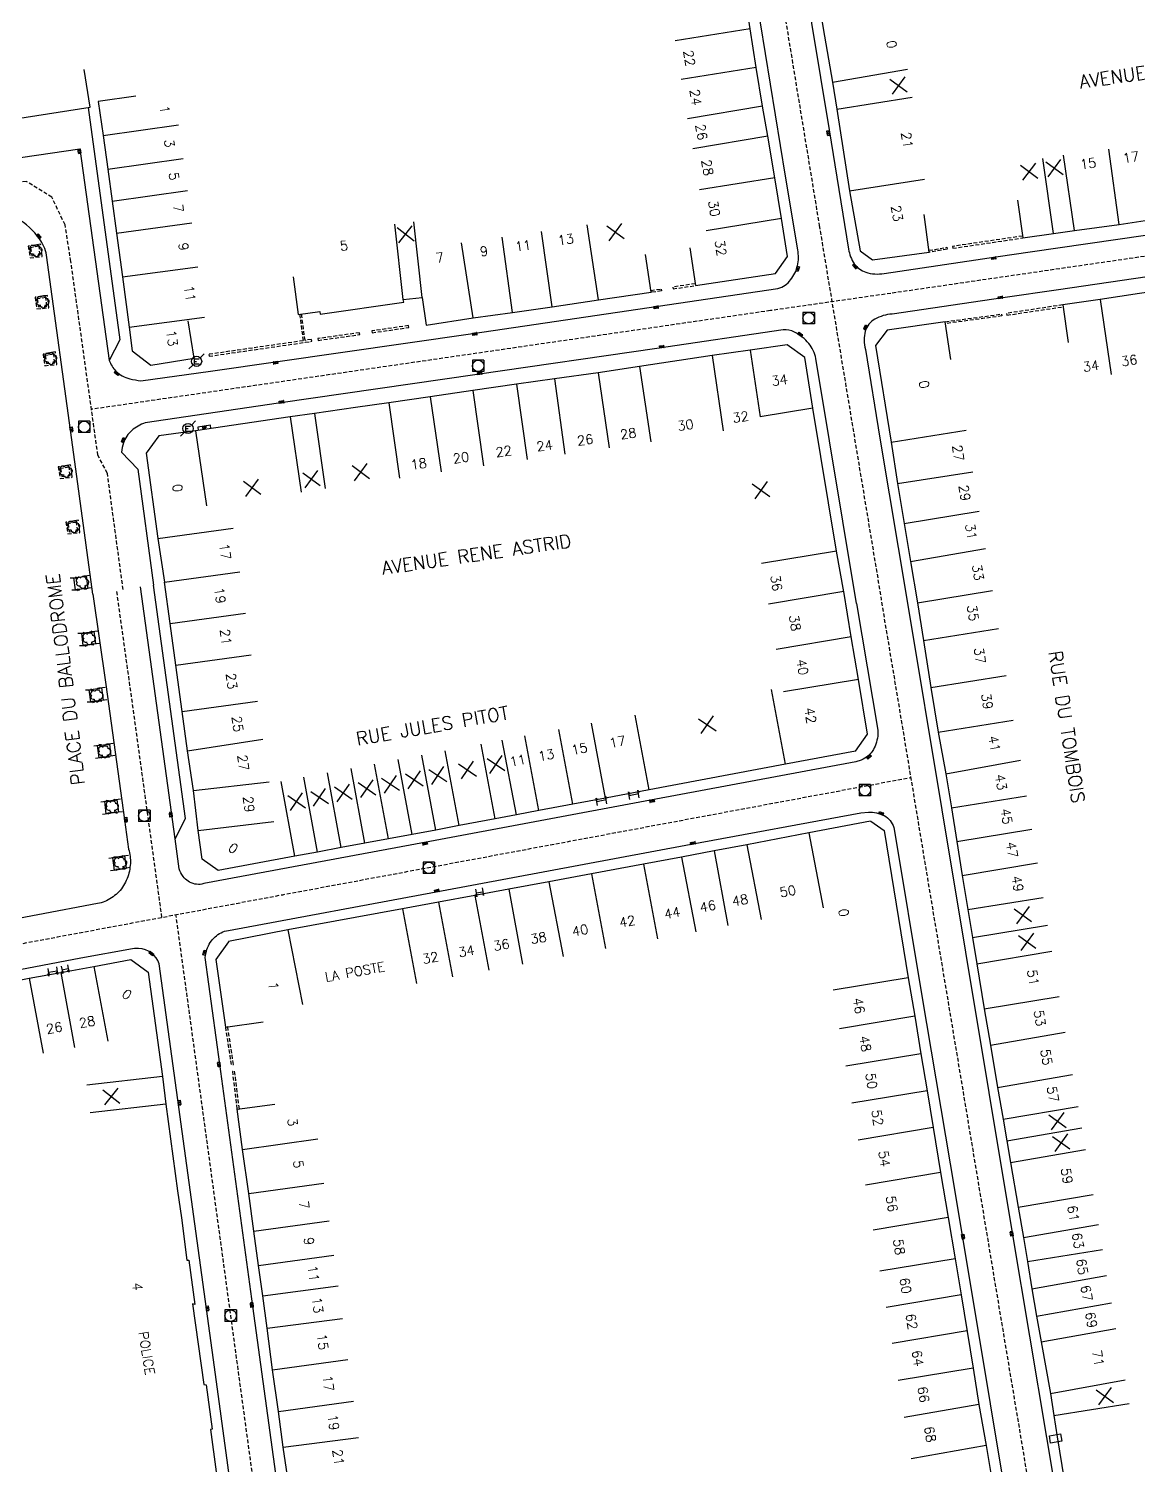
# Model space of a CAD drawing. Header units: millimetres. Extents: x 101000 to 102000, y 121000 to 122001.
# Drawn here: x 101394.9 to 101540.8, y 121696.8 to 121885.7 of the extents above; entities that cross this region are included whole.
import ezdxf
from ezdxf.enums import TextEntityAlignment as Align

# ---------------------------------------------------------------- set-up
doc = ezdxf.new("R2010")
doc.units = ezdxf.units.MM
doc.linetypes.add('DASHED', pattern=[0.75, 0.5, -0.25])
doc.layers.get('0').update_dxf_attribs({"linetype": 'CONTINUOUS'})
for name, color, linetype in [('W0001', 6, 'DASHED'), ('W0008', 7, 'CONTINUOUS'), ('W0100', 7, 'CONTINUOUS'), ('W0105', 7, 'CONTINUOUS'), ('W0112', 1, 'DASHED'), ('W0300', 7, 'CONTINUOUS'), ('W0334', 7, 'CONTINUOUS'), ('W0400', 7, 'CONTINUOUS'), ('W0420', 7, 'CONTINUOUS'), ('W0471', 7, 'CONTINUOUS'), ('W0984', 7, 'CONTINUOUS'), ('W0989', 7, 'CONTINUOUS'), ('W0991', 7, 'CONTINUOUS'), ('W1102', 7, 'CONTINUOUS'), ('W1471', 7, 'CONTINUOUS')]:
    doc.layers.add(name, color=color, linetype=linetype)
doc.styles.get("Standard").update_dxf_attribs({"font": 'romans.shx', "width": 0.85})

# ---------------------------------------------------------------- blocks, each defined once
blk = doc.blocks.new('t991o')
at = {"color": 0, "linetype": 'Continuous'}
for p, q in [((-1, 1), (1, -1)), ((-1, -1), (1, 1))]:
    blk.add_line(p, q, dxfattribs=at)
blk = doc.blocks.new('T300')
for p, q in [((-0.8, 0.51), (-0.86, 0.34)), ((-0.86, 0.34), (-0.86, 0.17)), ((-0.86, 0.17), (-0.74, 0.06)), ((-0.69, 0.63), (-0.8, 0.51)), ((-0.8, -0.06), (-0.74, 0.06)), ((-0.74, 0.06), (-0.69, 0.11)), ((-0.57, 0.69), (-0.69, 0.63)), ((-0.46, 0.69), (-0.57, 0.69)), ((-0.29, 0.63), (-0.46, 0.69)), ((-0.29, 0.63), (-0.17, 0.74)), ((-0.23, 0.57), (-0.29, 0.63)), ((-0.17, 0.74), (-0.06, 0.8)), ((-0.06, 0.8), (0.06, 0.8)), ((0.06, 0.8), (0.23, 0.74)), ((0.23, 0.74), (0.34, 0.63)), ((0.34, 0.63), (0.4, 0.51)), ((0.46, 0.46), (0.34, 0.46)), ((0.4, 0.51), (0.4, 0.46)), ((0.57, 0.4), (0.46, 0.46)), ((0.57, 0.4), (0.69, 0.29)), ((0.69, 0.29), (0.74, 0.17)), ((0.74, 0.06), (0.69, -0.17)), ((0.74, 0.17), (0.74, 0.06)), ((-0.8, -0.17), (-0.8, -0.06)), ((-0.8, -0.23), (-0.8, -0.17)), ((-0.74, -0.34), (-0.8, -0.23)), ((-0.69, -0.4), (-0.74, -0.34)), ((-0.51, -0.46), (-0.69, -0.4)), ((-0.4, -0.46), (-0.51, -0.46)), ((-0.4, -0.46), (-0.34, -0.46)), ((-0.34, -0.46), (-0.34, -0.4)), ((-0.34, -0.51), (-0.34, -0.46)), ((-0.29, -0.63), (-0.34, -0.51)), ((-0.17, -0.74), (-0.29, -0.63)), ((-0.06, -0.8), (-0.17, -0.74)), ((0.06, -0.8), (-0.06, -0.8)), ((0.17, -0.74), (0.06, -0.8)), ((0.23, -0.69), (0.17, -0.74)), ((0.29, -0.46), (0.23, -0.46)), ((0.29, -0.63), (0.23, -0.69)), ((0.46, -0.4), (0.29, -0.46)), ((0.34, -0.51), (0.29, -0.63)), ((0.34, -0.51), (0.34, -0.46)), ((0.57, -0.34), (0.46, -0.4)), ((0.63, -0.29), (0.57, -0.34)), ((0.69, -0.17), (0.63, -0.29))]:
    blk.add_line(p, q)
blk = doc.blocks.new('T400')
for p, q in [((-0.15, 0.3), (0.15, 0.3)), ((-0.15, -0.25), (-0.15, 0.3)), ((-0.15, 0.15), (0.15, 0.15)), ((-0.15, 0), (0.15, 0)), ((0.15, 0.3), (0.15, -0.25)), ((-0.15, -0.15), (0.15, -0.15)), ((-0.15, -0.25), (-0.15, -0.3)), ((-0.15, -0.3), (0.15, -0.3)), ((0.15, -0.3), (0.15, -0.25))]:
    blk.add_line(p, q)
blk = doc.blocks.new('T420')
for p, q in [((0.75, 0.75), (-0.75, 0.75)), ((-0.75, 0.75), (-0.75, -0.75)), ((0.75, 0.75), (0.75, -0.75)), ((0.75, -0.75), (-0.75, -0.75))]:
    blk.add_line(p, q)
blk.add_ellipse((0, 0), major_axis=(-0.53, 0.53), ratio=1, start_param=3.926991, end_param=10.210176)
blk = doc.blocks.new('T471')
for p, q in [((-0.333334, 0.333334), (-0.333334, -0.333334)), ((-0.333334, 0.333334), (0.333334, 0.333334)), ((-0.333334, 0), (0, 0)), ((0.500001, 0.500001), (1.000002, 1.000002)), ((-0.500001, -0.500001), (-1.000002, -1.000002)), ((-0.333334, -0.333334), (0.333334, -0.333334))]:
    blk.add_line(p, q)
blk.add_ellipse((0, 0), major_axis=(0.471405, 0.471405), ratio=1, start_param=5.4977871438, end_param=11.780972451)
blk = doc.blocks.new('t105o')
for p, q in [((-0.5, 0), (0.5, 0)), ((0.5, 0), (0.2, 0.1)), ((0.5, 0), (0.2, -0.1))]:
    blk.add_line(p, q)
blk = doc.blocks.new('T1471')
at = {"color": 0, "linetype": 'Continuous', "flags": 128}
blk.add_lwpolyline([(-0.75, -0.5), (-0.75, 0.5), (0.75, 0.5), (0.75, -0.5), (-0.75, -0.5)], dxfattribs=at)

msp = doc.modelspace()

# ---------------------------------------------------------------- linework, layer by layer
at = {"layer": 'W0001'}
for points in [[(101502.48, 121986.01), (101500.72, 121971.77), (101494.08, 121918.09), (101493.32, 121911.16), (101492.88, 121905.52), (101492.74, 121900.18), (101493.03, 121895.62), (101494.28, 121887.59), (101498.83, 121859.87), (101506.98, 121810.69)], [(101407.31, 121811.98), (101405.24, 121827.26), (101403.99, 121829.64), (101400.44, 121855.13), (101399.68, 121859.94), (101397.93, 121863.57), (101394.57, 121865.65), (101372.64, 121862.62), (101369.75, 121860.21), (101368.13, 121855.63), (101368.4, 121852.01), (101370.3, 121837.56), (101372.73, 121819.8), (101372.21, 121817.16), (101373.33, 121809.15)], [(101600.21, 121864.33), (101508.24, 121850.93), (101492.41, 121848.66), (101403.15, 121835.68)]]:
    msp.add_lwpolyline(points, dxfattribs=at)
at = {"layer": 'W0001', "flags": 128}
for points in [[(101604.12, 121833.03), (101607.1, 121807.39), (101608.22, 121797.71), (101609.52, 121785.55), (101610.48, 121776.02), (101608.87, 121767.47), (101606.06, 121759.38), (101602.05, 121748.98), (101597, 121736.35), (101592.11, 121724.11), (101586.6, 121710.33), (101580.81, 121695.81), (101577.08, 121686.46), (101572.42, 121674.5), (101568.46, 121663.26), (101565.25, 121652.3), (101562.04, 121639.62), (101559.64, 121629.21), (101556.35, 121614.77), (101548.45, 121607.81), (101539.92, 121613.32), (101535.03, 121642.55), (101531.11, 121666.07), (101526.84, 121691.65), (101522.18, 121719.55), (101517.12, 121749.9), (101512.99, 121774.68), (101509.21, 121797.45), (101507, 121810.7)], [(101412.41, 121768.88), (101408.86, 121794.72), (101406.47, 121811.81)], [(101306.49, 121748.82), (101346.68, 121756.5), (101371.65, 121761.2), (101398.69, 121766.31), (101428.29, 121771.86), (101456.01, 121777.02), (101480.98, 121781.69), (101510.9, 121787.28)], [(101437, 121602.38), (101433.57, 121627.46), (101430.87, 121647.41), (101426.94, 121676.35), (101421.85, 121713.72), (101417.77, 121743.63), (101414.26, 121769.23)]]:
    msp.add_lwpolyline(points, dxfattribs=at)
at = {"layer": 'W0008', "flags": 128}
for points in [[(101402.71, 121875.38), (101406.88, 121844.82), (101405.48, 121842.11, 0.0762), (101406.34, 121840.69, 0.1368), (101408.18, 121839.69, 0.0358), (101409.66, 121839.44), (101418.78, 121840.68), (101453.28, 121845.67), (101477.65, 121849.24), (101493.4, 121851.58, 0.1847), (101495.07, 121852.73, 0.1142), (101495.99, 121854.54, 0.0961), (101496, 121856.64), (101494.41, 121866.33), (101490.43, 121890.59, -0.021), (101489.52, 121897.66, -0.0264), (101489.37, 121903.92, -0.0124), (101489.76, 121910.44), (101491.36, 121923.35), (101497.06, 121968.73), (101499.32, 121986.86)], [(101496.69, 121893.38), (101500.12, 121872.42), (101502.7, 121856.76, 0.1193), (101503.44, 121854.8, 0.143), (101504.94, 121853.71, 0.124), (101507.35, 121853.55), (101522.35, 121855.77), (101526.55, 121856.37), (101549.33, 121859.69), (101574.28, 121863.32), (101594.09, 121866.22, 0.146), (101595.57, 121866.95, 0.1275), (101596.43, 121868.24, 0.1108), (101596.57, 121869.87), (101594.81, 121884.89), (101591.6, 121912.17)], [(101403.32, 121811.39), (101400.7, 121830.69), (101397.24, 121855.96, 0.1172), (101396.31, 121858.09, 0.122), (101393.37, 121860.77, 0.0899), (101390.59, 121861.59, 0.0654), (101387.67, 121861.54), (101379.61, 121860.37, 0.0554), (101376.56, 121859.76, 0.0769), (101374.27, 121858.35, 0.0583), (101372.61, 121856.73, 0.1018), (101371.57, 121854.67, 0.0953), (101371.45, 121852.65), (101374.19, 121831.57)], [(101601.23, 121832.71), (101597.98, 121858.04, 0.0666), (101597.7, 121859.11, 0.1609), (101596.31, 121860.41, 0.1562), (101594.76, 121860.76), (101576.07, 121858.06), (101550.33, 121854.35), (101530.3, 121851.41), (101522.97, 121850.34), (101508.41, 121848.21, 0.1026), (101506.13, 121847.55, 0.173), (101504.87, 121845.97, 0.117), (101504.9, 121843.56), (101506.82, 121831.91), (101510.43, 121810.18)], [(101503.74, 121810.15), (101498.38, 121842.38, 0.1274), (101497.46, 121844.34, 0.113), (101495.57, 121845.82, 0.1478), (101494.09, 121846.14), (101477.48, 121843.7), (101453.84, 121840.25), (101427.76, 121836.47), (101410.22, 121833.92, 0.0769), (101408.44, 121832.91, 0.1285), (101407.36, 121831.27, 0.0399), (101407.08, 121830.06), (101409.23, 121827.8), (101411.3, 121812.57)], [(101418.15, 121604.9), (101409.07, 121603.83), (101409.73, 121602.71), (101430.57, 121604.95), (101432.45, 121606.49), (101432.93, 121607.62), (101433.02, 121608.65), (101429.95, 121631.25), (101427.89, 121646.54), (101425.45, 121664.59), (101421.95, 121690.39), (101419.32, 121709.73), (101412.07, 121762.76), (101412.07, 121762.76, 0.31714), (101409.34, 121764.78), (101409.08, 121764.78), (101408.82, 121764.78), (101408.56, 121764.76), (101401.76, 121763.52), (101374.68, 121758.36), (101341.23, 121752.02), (101307.14, 121745.43)]]:
    msp.add_lwpolyline(points, format="xyb", dxfattribs=at)
for points in [[(101503.74, 121810.15), (101506.52, 121793.48), (101506.54, 121793.21), (101506.54, 121792.95), (101506.52, 121792.69), (101506.48, 121792.42), (101506.42, 121792.16), (101506.35, 121791.9), (101506.27, 121791.65), (101506.18, 121791.4), (101506.07, 121791.16), (101505.95, 121790.93), (101505.81, 121790.7), (101505.65, 121790.49), (101505.46, 121790.29), (101505.26, 121790.1), (101505.05, 121789.94), (101504.83, 121789.79), (101504.59, 121789.66), (101504.33, 121789.56), (101503.64, 121789.33), (101476.63, 121784.28), (101446.92, 121778.71), (101417.92, 121773.31), (101417.68, 121773.26), (101417.44, 121773.22), (101417.21, 121773.21), (101416.97, 121773.23), (101416.73, 121773.26), (101416.5, 121773.32), (101416.26, 121773.4), (101416.05, 121773.5), (101415.85, 121773.62), (101415.67, 121773.77), (101415.5, 121773.92), (101415.35, 121774.09), (101415.19, 121774.27), (101415.03, 121774.5), (101414.89, 121774.73), (101414.77, 121774.98), (101414.68, 121775.24), (101414.15, 121779.21), (101409.59, 121812.32)], [(101414.15, 121779.21), (101415.53, 121781.86), (101411.3, 121812.58)], [(101403.33, 121811.38), (101405.05, 121799.5), (101407.49, 121781.68), (101408.02, 121777.85), (101408.09, 121777.61), (101408.14, 121777.37), (101408.19, 121777.14), (101408.22, 121776.9), (101408.24, 121776.66), (101408.26, 121776.42), (101408.26, 121776.18), (101408.26, 121775.94), (101408.24, 121775.7), (101408.21, 121775.46), (101408.18, 121775.22), (101408.13, 121774.96), (101408.07, 121774.71), (101408, 121774.46), (101407.92, 121774.22), (101407.83, 121773.98), (101407.72, 121773.74), (101407.61, 121773.51), (101407.49, 121773.28), (101407.36, 121773.06), (101407.22, 121772.84), (101407.08, 121772.63), (101406.92, 121772.43), (101406.75, 121772.24), (101406.57, 121772.06), (101406.39, 121771.89), (101406.19, 121771.74), (101405.99, 121771.59), (101405.78, 121771.45), (101405.57, 121771.31), (101405.35, 121771.19), (101405.13, 121771.07), (101404.9, 121770.97), (101404.67, 121770.88), (101404.43, 121770.8), (101404.19, 121770.74), (101403.94, 121770.68), (101388.21, 121767.71)], [(101510.43, 121810.18), (101514.96, 121783), (101524.25, 121727.13), (101528.7, 121700.5), (101532.85, 121675.8)], [(101430.39, 121673.66), (101424.38, 121717.74), (101420.03, 121749.57), (101418.11, 121763.61), (101418.14, 121763.88), (101418.18, 121764.14), (101418.24, 121764.39), (101418.32, 121764.64), (101418.41, 121764.88), (101418.52, 121765.12), (101418.64, 121765.35), (101418.77, 121765.58), (101418.91, 121765.78), (101419.06, 121765.97), (101419.22, 121766.15), (101419.39, 121766.31), (101419.58, 121766.46), (101419.77, 121766.61), (101419.97, 121766.74), (101420.2, 121766.86), (101420.43, 121766.97), (101420.66, 121767.05), (101420.91, 121767.11), (101421.16, 121767.16), (101448.47, 121772.23), (101482.01, 121778.48), (101504.3, 121782.64), (101505.29, 121782.73), (101505.57, 121782.73), (101505.83, 121782.71), (101506.1, 121782.67), (101506.36, 121782.62), (101506.62, 121782.55), (101506.88, 121782.46), (101507.12, 121782.37), (101507.36, 121782.26), (101507.58, 121782.13), (101507.79, 121781.98), (101507.98, 121781.8), (101508.15, 121781.6), (101508.3, 121781.39), (101508.42, 121781.18), (101508.53, 121780.95), (101508.62, 121780.71), (101508.68, 121780.46), (101512.31, 121758.57), (101516.65, 121732.81), (101521.29, 121704.92), (101526.07, 121676.1)]]:
    msp.add_lwpolyline(points, dxfattribs=at)
at = {"layer": 'W0100'}
for points in [[(101481.81, 121856.9), (101482.55, 121851.95), (101493.09, 121853.52), (101494.67, 121855.78), (101493.85, 121860.76), (101492.98, 121866.13), (101492.07, 121871.59), (101491.39, 121875.55), (101490.55, 121880.65), (101489.75, 121885.71), (101489.03, 121890.29), (101488.3, 121894.85), (101487.91, 121901.75), (101488.16, 121907.94), (101487.84, 121909.8), (101487.95, 121909.82), (101488.54, 121910.56), (101488.09, 121913.2), (101487.98, 121913.15), (101486.68, 121916.67), (101489.14, 121917.03), (101489.24, 121917.28), (101490.12, 121924.41), (101485.21, 121923.44)], [(101417.96, 121833.45), (101418.02, 121833.05), (101418.26, 121833.37), (101417.7, 121833.29), (101418.02, 121833.05)]]:
    msp.add_lwpolyline(points, dxfattribs=at)
at = {"layer": 'W0100', "flags": 128}
for points in [[(101497.36, 121901.98), (101497.67, 121896.42), (101498.34, 121892.09), (101499.36, 121885.74), (101500.58, 121878.69), (101501.15, 121875.15), (101502.81, 121864.42), (101504.2, 121856.52), (101505.82, 121855.36), (101513.29, 121856.34), (101512.64, 121861.3)], [(101371.48, 121884.07), (101366.54, 121883.32), (101368.82, 121868.33), (101377.95, 121869.69), (101377.67, 121871.49), (101402.97, 121875.42), (101402.2, 121880.36)], [(101524.89, 121863.17), (101525.58, 121858.22), (101529.62, 121858.78), (101532.4, 121859.19), (101538.28, 121860), (101543.95, 121860.87), (101549.53, 121861.69), (101554.53, 121862.41), (101564.54, 121863.87), (101569.19, 121864.5), (101575.26, 121865.36), (101579.55, 121866.03), (101584.92, 121866.85), (101590.58, 121867.56), (101594.23, 121868.07), (101595.4, 121869.64), (101594.78, 121874.82), (101593.38, 121885.2), (101588.42, 121884.53)], [(101408.99, 121876.85), (101404.04, 121876.16), (101404.67, 121871.68), (101405.29, 121867.25), (101405.88, 121863.06), (101406.46, 121858.83), (101407.21, 121853.1), (101408.09, 121846.48), (101408.49, 121843.36), (101410.95, 121841.48), (101416.66, 121842.39), (101415.87, 121847.33)], [(101593.64, 121841.66), (101598.61, 121842.26), (101596.75, 121857.68), (101595.34, 121858.79), (101591.35, 121858.2), (101586.4, 121857.48), (101581.41, 121856.73), (101576.42, 121856.04), (101571.53, 121855.36), (101566.58, 121854.67), (101561.62, 121853.95), (101556.41, 121853.2), (101551.25, 121852.42), (101546.08, 121851.66), (101540.93, 121850.9), (101535.77, 121850.14), (101530.84, 121849.41), (101531.57, 121844.47)], [(101429.66, 121853.11), (101430.33, 121848.16), (101433.16, 121848.54), (101433.21, 121848.18), (101444.2, 121849.75), (101444.15, 121850.11), (101446.63, 121850.39), (101447.15, 121846.76), (101453.32, 121847.71), (101458.49, 121848.41), (101463.73, 121849.16), (101469.8, 121850.06), (101476.73, 121851.07), (101476.01, 121856.02)], [(101516.13, 121842.25), (101515.4, 121847.2), (101507.77, 121846.07), (101506.25, 121844.06), (101508.28, 121831.37), (101509.13, 121825.93), (101510, 121820.66), (101510.84, 121815.69), (101511.74, 121810.25)], [(101502.06, 121811.7), (101501.11, 121817.04), (101498, 121835.83), (101496.92, 121842.48), (101494.6, 121844.17), (101489.77, 121843.46), (101484.77, 121842.74), (101475.19, 121841.3), (101469.75, 121840.49), (101464.01, 121839.68), (101459.03, 121838.97), (101453.29, 121838.16), (101447.68, 121837.33), (101442.24, 121836.55), (101437.87, 121835.94), (101432.47, 121835.15), (101429.27, 121834.69), (101416.83, 121832.87), (101411.99, 121832.18), (101410.34, 121829.93), (101411.88, 121818.69), (101412.74, 121812.96)], [(101418.86, 121833.17), (101418.8, 121833.58), (101417.13, 121833.32), (101417.19, 121832.93)], [(101503.59, 121790.73), (101494.38, 121789), (101476.45, 121785.64), (101470.73, 121784.57), (101466.45, 121783.76), (101461.98, 121782.92), (101459.03, 121782.36), (101456.24, 121781.83), (101451.51, 121780.94), (101448.41, 121780.36), (101445.31, 121779.79), (101442.19, 121779.2), (101439.1, 121778.63), (101435.99, 121778.06), (101432.87, 121777.47), (101429.88, 121776.92), (101419.8, 121775.04), (101417.72, 121776.53), (101417.19, 121780.32), (101416.58, 121785.55), (101415.78, 121790.77), (101415.06, 121795.93), (101414.23, 121802.06), (101413.49, 121807.51), (101412.74, 121812.96)], [(101503.6, 121790.74), (101505.17, 121792.97), (101504, 121800.14), (101503.04, 121805.78), (101502.05, 121811.71)], [(101511.73, 121810.25), (101512.54, 121805.29), (101513.52, 121799.11), (101514.47, 121793.21), (101515.47, 121787.73), (101516.21, 121783.29), (101516.9, 121778.86), (101517.64, 121774.4), (101518.38, 121769.93), (101518.96, 121766.22), (101519.54, 121762.77), (101520.53, 121756.84), (101521.33, 121752.09), (101522.29, 121746.52), (101523.01, 121742.34), (101523.49, 121739.48), (101523.99, 121736.63), (101525, 121730.75), (101525.67, 121726.8), (101526.2, 121723.64), (101526.77, 121720.05), (101527.4, 121716.44), (101528, 121713.04), (101529.23, 121706.28), (101529.69, 121703.37), (101530.13, 121700.55), (101533.55, 121679.59)], [(101470.81, 121784.31), (101469.6, 121784.06)], [(101475.06, 121785.1), (101473.84, 121784.87)], [(101505.55, 121781.52), (101497.46, 121779.98), (101489.31, 121778.42), (101485.01, 121777.63), (101480.72, 121776.81), (101475.71, 121775.88), (101468.88, 121774.59), (101463.29, 121773.54), (101458.02, 121772.57), (101453.56, 121771.76), (101448.78, 121770.88), (101444.05, 121769.99), (101428.97, 121767.22), (101421.17, 121765.69), (101421.15, 121765.67), (101419.51, 121763.35), (101420.76, 121754.43), (101425.71, 121755.12)], [(101505.6, 121781.51), (101507.38, 121780.3), (101510.54, 121760.93), (101511.38, 121755.88), (101512.2, 121750.93), (101513, 121746.07), (101513.79, 121741.26), (101514.79, 121735.33), (101515.78, 121729.4), (101516.69, 121723.98), (101517.49, 121719.22), (101519.09, 121709.6), (101519.83, 121704.82), (101520.77, 121699.41), (101521.6, 121694.45)], [(101453.72, 121772.09), (101454.62, 121772.25)], [(101390.23, 121759.98), (101394.94, 121760.87), (101399.1, 121761.61), (101403.48, 121762.42), (101408.34, 121763.33), (101410.6, 121761.69), (101412.5, 121747.94), (101412.91, 121744.3), (101414.48, 121732.92), (101414.97, 121729.35), (101415.67, 121723.82), (101415.94, 121723.82), (101416.74, 121717.95), (101416.43, 121718.04), (101417.91, 121707.47), (101418.21, 121707.4), (101419, 121701.57), (101418.8, 121701.52), (101419.54, 121695.97)], [(101397.49, 121761.66), (101398.62, 121761.86)], [(101399.27, 121761.98), (101400.09, 121762.14)], [(101429.04, 121694.5), (101428.34, 121699.2), (101427.72, 121703.92), (101426.96, 121709.39), (101426.23, 121714.85), (101425.67, 121719.09), (101425.12, 121723.1), (101424.51, 121727.61), (101423.82, 121732.56), (101423.02, 121738.37), (101422.29, 121743.64), (101427.25, 121744.32)]]:
    msp.add_lwpolyline(points, dxfattribs=at)
for points in [[(101400.85, 121813.53), (101402.47, 121813.76), (101402.68, 121812.14), (101401.06, 121811.93)], [(101403.66, 121804.83), (101402.07, 121804.61), (101401.86, 121806.23), (101403.45, 121806.46)], [(101404.69, 121797.42), (101403.07, 121797.2), (101402.86, 121798.8), (101404.45, 121799.04)], [(101403.95, 121791.48), (101405.52, 121791.67), (101405.71, 121790.07), (101404.16, 121789.87)], [(101404.89, 121784.14), (101406.49, 121784.35), (101406.72, 121782.71), (101405.1, 121782.5)], [(101406.15, 121775.1), (101407.75, 121775.36), (101407.52, 121776.95), (101405.92, 121776.71)]]:
    msp.add_lwpolyline(points, close=True, dxfattribs=at)
at = {"layer": 'W0112'}
for points in [[(101396.46, 121857.41), (101394.84, 121857.14), (101395.09, 121855.61), (101396.67, 121855.77)], [(101396.25, 121857.12), (101395.13, 121856.93), (101395.3, 121855.88), (101396.39, 121855.99)], [(101397.35, 121850.67), (101395.73, 121850.41), (101395.98, 121848.88), (101397.56, 121849.04)], [(101397.14, 121850.39), (101396.02, 121850.2), (101396.19, 121849.15), (101397.28, 121849.26)], [(101440.04, 121845.74), (101444.87, 121846.45), (101444.84, 121846.7), (101440.01, 121845.99)], [(101432.94, 121844.74), (101438.44, 121845.51), (101438.4, 121845.76), (101432.91, 121844.98)], [(101398.4, 121843.22), (101396.78, 121842.95), (101397.02, 121841.42), (101398.6, 121841.58)], [(101398.18, 121842.93), (101397.06, 121842.75), (101397.23, 121841.69), (101398.32, 121841.8)], [(101400.41, 121828.37), (101398.79, 121828.11), (101399.03, 121826.58), (101400.62, 121826.74)], [(101400.2, 121828.09), (101399.08, 121827.9), (101399.24, 121826.85), (101400.34, 121826.96)], [(101401.41, 121821.11), (101399.79, 121820.84), (101400.03, 121819.31), (101401.62, 121819.47)], [(101401.19, 121820.82), (101400.07, 121820.63), (101400.24, 121819.58), (101401.34, 121819.69)]]:
    msp.add_lwpolyline(points, close=True, dxfattribs=at)
for points in [[(101525.55, 121858.47), (101516.36, 121857.11), (101516.39, 121856.86), (101525.58, 121858.22)], [(101513.26, 121856.59), (101515.59, 121856.99), (101515.63, 121856.74), (101513.29, 121856.34)], [(101482.51, 121852.2), (101479.59, 121851.76), (101479.63, 121851.52), (101482.55, 121851.95)], [(101476.69, 121851.32), (101478.05, 121851.5), (101478.08, 121851.25), (101476.73, 121851.07)], [(101430.51, 121848.18), (101430.98, 121844.7), (101418.57, 121842.91), (101418.61, 121842.66), (101431.26, 121844.49), (101432.1, 121844.63), (101432.06, 121844.88), (101431.23, 121844.74), (101430.76, 121848.22)], [(101515.4, 121847.2), (101522.79, 121848.2), (101522.83, 121847.96), (101515.44, 121846.95)], [(101530.84, 121849.41), (101523.47, 121848.3), (101523.51, 121848.06), (101530.88, 121849.16)]]:
    msp.add_lwpolyline(points, dxfattribs=at)
at = {"layer": 'W0112', "flags": 128}
for points in [[(101421.82, 121749.55), (101421.06, 121754.47), (101420.76, 121754.42), (101421.52, 121749.5)], [(101422.59, 121743.68), (101421.97, 121748.65), (101421.67, 121748.61), (101422.29, 121743.64)]]:
    msp.add_lwpolyline(points, close=True, dxfattribs=at)
at = {"layer": 'W0334', "flags": 128}
msp.add_lwpolyline([(101367.46, 121835.48), (101363.49, 121864.36), (101401.6, 121869.95), (101405.48, 121842.11)], dxfattribs=at)
at = {"layer": 'W1102'}
for p, q in [((101489.75, 121885.71), (101479.87, 121884.15)), ((101490.55, 121880.65), (101480.68, 121879.03)), ((101500.58, 121878.69), (101510.44, 121880.4)), ((101501.15, 121875.15), (101511.03, 121876.73)), ((101491.39, 121875.55), (101481.53, 121873.87)), ((101404.67, 121871.68), (101414.57, 121873.07)), ((101492.07, 121871.59), (101482.2, 121869.94)), ((101405.29, 121867.25), (101415.19, 121868.65)), ((101529.62, 121858.78), (101528.25, 121868.68)), ((101532.4, 121859.19), (101530.94, 121869.08)), ((101538.28, 121860), (101536.91, 121869.9)), ((101492.98, 121866.13), (101483.11, 121864.54)), ((101502.81, 121864.42), (101512.69, 121865.95)), ((101405.88, 121863.06), (101415.78, 121864.44)), ((101406.46, 121858.83), (101416.36, 121860.19)), ((101444.15, 121850.11), (101443.04, 121860.05)), ((101446.63, 121850.39), (101445.52, 121860.33)), ((101469.8, 121850.06), (101468.32, 121859.95)), ((101493.85, 121860.76), (101483.98, 121859.13)), ((101453.32, 121847.71), (101451.81, 121857.59)), ((101458.49, 121848.41), (101457.14, 121858.32)), ((101463.73, 121849.16), (101462.31, 121859.06)), ((101407.21, 121853.1), (101417.12, 121854.4)), ((101535.77, 121850.14), (101537.22, 121840.25)), ((101408.09, 121846.48), (101418, 121847.8)), ((101484.77, 121842.74), (101486.21, 121832.84)), ((101489.77, 121843.46), (101491.06, 121834.69)), ((101469.75, 121840.49), (101471.23, 121830.6)), ((101475.19, 121841.3), (101476.67, 121831.41)), ((101459.03, 121838.97), (101460.44, 121829.07)), ((101464.01, 121839.68), (101465.4, 121829.78)), ((101442.24, 121836.55), (101443.66, 121826.65)), ((101447.68, 121837.33), (101449.14, 121827.44)), ((101453.29, 121838.16), (101454.7, 121828.26)), ((101429.27, 121834.69), (101430.7, 121824.79)), ((101432.47, 121835.15), (101433.89, 121825.25)), ((101498, 121835.83), (101491.06, 121834.69)), ((101416.83, 121832.87), (101418.27, 121822.98)), ((101508.28, 121831.37), (101518.15, 121832.94)), ((101509.13, 121825.93), (101519.01, 121827.47)), ((101510, 121820.66), (101519.86, 121822.29)), ((101411.88, 121818.69), (101421.79, 121820.05)), ((101501.11, 121817.04), (101491.25, 121815.39)), ((101510.84, 121815.69), (101520.7, 121817.36))]:
    msp.add_line(p, q, dxfattribs=at)
at = {"layer": 'W1102', "flags": 128}
for points in [[(101412.74, 121812.96), (101422.65, 121814.33)], [(101511.73, 121810.25), (101521.6, 121811.87)], [(101502.05, 121811.71), (101492.18, 121810.06)], [(101413.49, 121807.51), (101423.4, 121808.86)], [(101512.54, 121805.29), (101522.42, 121806.86)], [(101503.04, 121805.78), (101493.18, 121804.11)], [(101414.23, 121802.06), (101424.14, 121803.41)], [(101513.52, 121799.11), (101523.39, 121800.7)], [(101494.38, 121789), (101492.54, 121798.83)], [(101504, 121800.14), (101494.13, 121798.52)], [(101415.06, 121795.93), (101424.97, 121797.3)], [(101476.45, 121785.64), (101474.61, 121795.47)], [(101466.45, 121783.76), (101464.6, 121793.59)], [(101470.73, 121784.57), (101468.9, 121794.4)], [(101514.47, 121793.21), (101524.34, 121794.8)], [(101415.78, 121790.77), (101425.66, 121792.29)], [(101456.24, 121781.83), (101454.37, 121791.65)], [(101459.03, 121782.36), (101457.16, 121792.18)], [(101461.98, 121782.92), (101460.14, 121792.75)], [(101445.31, 121779.79), (101443.47, 121789.62)], [(101448.41, 121780.36), (101446.59, 121790.19)], [(101451.51, 121780.94), (101449.66, 121790.76)], [(101515.47, 121787.73), (101525.31, 121789.53)], [(101432.87, 121777.47), (101431.06, 121787.31)], [(101435.99, 121778.06), (101434.17, 121787.89)], [(101439.1, 121778.63), (101437.29, 121788.47)], [(101442.19, 121779.2), (101440.35, 121789.03)], [(101416.58, 121785.55), (101426.51, 121786.7)], [(101429.88, 121776.92), (101428.07, 121786.76)], [(101516.21, 121783.29), (101526.08, 121784.85)], [(101417.19, 121780.32), (101427.12, 121781.48)], [(101497.46, 121779.98), (101499.34, 121770.15)], [(101516.9, 121778.86), (101526.77, 121780.49)], [(101489.31, 121778.42), (101491.18, 121768.6)], [(101480.72, 121776.81), (101482.59, 121766.99)], [(101485.01, 121777.63), (101486.82, 121767.8)], [(101517.64, 121774.4), (101527.51, 121776.03)], [(101468.88, 121774.59), (101470.73, 121764.77)], [(101475.71, 121775.88), (101477.56, 121766.05)], [(101458.02, 121772.57), (101459.8, 121762.73)], [(101463.29, 121773.54), (101465.15, 121763.71)], [(101448.78, 121770.88), (101450.62, 121761.05)], [(101453.56, 121771.76), (101455.38, 121761.92)], [(101518.38, 121769.93), (101528.26, 121771.48)], [(101444.05, 121769.99), (101445.86, 121760.16)], [(101428.97, 121767.22), (101430.89, 121757.4)], [(101518.96, 121766.22), (101528.83, 121767.86)], [(101519.54, 121762.77), (101529.4, 121764.42)], [(101394.94, 121760.87), (101396.78, 121751.04)], [(101399.1, 121761.61), (101400.93, 121751.78)], [(101403.48, 121762.42), (101405.31, 121752.59)], [(101510.54, 121760.93), (101500.68, 121759.31)], [(101520.53, 121756.84), (101530.39, 121758.49)], [(101511.38, 121755.88), (101501.51, 121754.24)], [(101521.33, 121752.09), (101531.18, 121753.78)], [(101512.2, 121750.93), (101502.33, 121749.31)], [(101412.5, 121747.94), (101402.56, 121746.8)], [(101522.29, 121746.52), (101532.14, 121748.22)], [(101513, 121746.07), (101503.13, 121744.44)], [(101412.91, 121744.3), (101402.98, 121743.16)], [(101523.01, 121742.34), (101532.87, 121744.01)], [(101513.79, 121741.26), (101503.93, 121739.6)], [(101523.49, 121739.48), (101533.34, 121741.2)], [(101423.02, 121738.37), (101432.92, 121739.74)], [(101523.99, 121736.63), (101533.84, 121738.35)], [(101514.79, 121735.33), (101504.93, 121733.66)], [(101423.82, 121732.56), (101433.72, 121733.93)], [(101525, 121730.75), (101534.86, 121732.45)], [(101424.51, 121727.61), (101434.42, 121728.99)], [(101515.78, 121729.4), (101505.92, 121727.75)], [(101525.67, 121726.8), (101535.53, 121728.47)], [(101526.2, 121723.64), (101536.08, 121725.2)], [(101425.12, 121723.1), (101435.03, 121724.45)], [(101516.69, 121723.98), (101506.82, 121722.34)], [(101526.77, 121720.05), (101536.62, 121721.78)], [(101425.67, 121719.09), (101435.58, 121720.44)], [(101517.49, 121719.22), (101507.62, 121717.59)], [(101527.4, 121716.44), (101537.25, 121718.17)], [(101426.23, 121714.85), (101436.15, 121716.15)], [(101518.27, 121714.5), (101508.41, 121712.86)], [(101528, 121713.04), (101537.84, 121714.82)], [(101426.96, 121709.39), (101436.87, 121710.75)], [(101519.09, 121709.6), (101509.22, 121707.97)], [(101529.23, 121706.28), (101539.07, 121708.06)], [(101427.72, 121703.92), (101437.62, 121705.28)], [(101519.83, 121704.82), (101509.98, 121703.11)], [(101529.69, 121703.37), (101539.56, 121704.94)], [(101428.34, 121699.2), (101438.25, 121700.5)], [(101520.77, 121699.41), (101510.92, 121697.69)]]:
    msp.add_lwpolyline(points, dxfattribs=at)

# ---------------------------------------------------------------- block references
at = {"layer": 'W0105'}
for p, rotation in [((101402.47, 121813.76), 187.8401547834229), ((101402.68, 121812.14), 186.4977359727541), ((101403.45, 121806.46), 187.5318498872787), ((101403.66, 121804.83), 186.8997694934317), ((101404.45, 121799.04), 189.4089099610918), ((101404.69, 121797.42), 188.050789807217), ((101403.95, 121791.48), 7.349238302338621), ((101405.52, 121791.67), 186.5136955509675), ((101404.16, 121789.87), 7.349238302338621), ((101405.71, 121790.07), 188.1639048847098), ((101475.06, 121785.1), 99.93071599093618), ((101404.89, 121784.14), 7.564948402881884), ((101406.49, 121784.35), 187.4117657108444), ((101469.6, 121784.06), 101.1031674300092), ((101470.81, 121784.31), 99.92137111019156), ((101473.84, 121784.87), 98.94020675064057), ((101405.1, 121782.5), 7.564948402881884), ((101406.72, 121782.71), 187.3572096542148), ((101405.92, 121776.71), 8.076756219138892), ((101407.52, 121776.95), 188.2570704857472), ((101406.15, 121775.1), 9.128707409520576), ((101407.75, 121775.36), 189.4641775931273), ((101453.72, 121772.09), 278.6026043197373), ((101454.62, 121772.25), 280.5785589458661), ((101397.49, 121761.66), 278.0604287276751), ((101398.62, 121761.86), 277.4683353293339), ((101399.27, 121761.98), 281.4642100627376), ((101400.09, 121762.14), 281.6933949214927)]:
    msp.add_blockref('t105o', p, dxfattribs=dict(at, rotation=rotation))
for p in [(101400.85, 121813.53), (101401.06, 121811.93), (101401.86, 121806.23), (101402.07, 121804.61), (101402.86, 121798.8), (101403.07, 121797.2)]:
    msp.add_blockref('t105o', p, dxfattribs=at)
at = {"layer": 'W0300'}
for p in [(101395.9, 121856.53), (101396.79, 121849.8), (101397.83, 121842.34), (101399.85, 121827.5), (101400.85, 121820.23), (101402.01, 121812.9), (101402.88, 121805.5), (101403.9, 121797.99), (101404.92, 121790.64), (101405.92, 121783.41), (101407.01, 121776)]:
    msp.add_blockref('T300', p, dxfattribs=at)
at = {"layer": 'W0400'}
for p, rotation in [((101500.03, 121872.02), 9.300343861452289), ((101401.55, 121869.63), 8.128901569954625), ((101396.21, 121858.45), 38.90042077256967), ((101521.78, 121855.56), 98.34559705204941), ((101496, 121854.16), 343.8822876200227), ((101503.53, 121854.49), 41.34118105598262), ((101522.67, 121850.39), 99.20825342079905), ((101477.4, 121849.09), 98.5885923175759), ((101504.93, 121846.46), 334.3003729380465), ((101453.56, 121845.6), 98.1815319588089), ((101478.13, 121843.91), 98.5425703896719), ((101496.33, 121845.52), 54.01018177756719), ((101406.46, 121840.44), 230.1927767228782), ((101427.34, 121841.82), 278.6619199270636), ((101454.2, 121840.41), 98.69429463428646), ((101428.16, 121836.64), 98.14390889749859), ((101400.51, 121833.06), 7.925131101577405), ((101407.34, 121831.64), 337.7480050418121), ((101505.37, 121789.98), 310.8081681312047), ((101476.83, 121784.18), 280.5952475418075), ((101407.67, 121781.72), 7.810626349393877), ((101413.58, 121782.37), 187.8385608734217), ((101506.99, 121782.54), 68.22560612515313), ((101446.99, 121778.58), 280.6216982880584), ((101482.23, 121778.63), 100.5813465799375), ((101448.56, 121772.38), 100.5530532545919), ((101411.03, 121764.12), 232.5886678143234), ((101418.02, 121764.2), 166.4858146828845), ((101419.9, 121749.52), 187.7760405712351), ((101414.72, 121744.5), 7.783783934035595), ((101517.73, 121726.9), 9.451358279984618), ((101524.14, 121727.26), 189.4410857659441), ((101418.4, 121717.46), 7.783783935745414), ((101424.23, 121717.9), 187.776040570699)]:
    msp.add_blockref('T400', p, dxfattribs=dict(at, rotation=rotation))
at = {"layer": 'W0420'}
for p in [(101497.44, 121847.68), (101453.98, 121841.39), (101402.19, 121833.37), (101504.83, 121785.61), (101504.84, 121785.61), (101410.1, 121782.24), (101447.49, 121775.4), (101421.45, 121716.5)]:
    msp.add_blockref('T420', p, dxfattribs=at)
at = {"layer": 'W0471'}
for p in [(101416.97, 121841.99), (101415.84, 121833.15)]:
    msp.add_blockref('T471', p, dxfattribs=at)
at = {"layer": 'W0991'}
for p, rotation in [((101509.26, 121878.26), 279.0931159191535), ((101529.77, 121867.39), 8.378656851251876), ((101526.44, 121866.92), 7.881128228459721), ((101444.45, 121858.7), 6.369064267028978), ((101472.04, 121858.98), 8.272961782532379), ((101432.08, 121826.5), 8.200567578659275), ((101438.56, 121827.43), 8.145042454778068), ((101424.28, 121825.37), 8.296224427158386), ((101491.17, 121825.05), 279.3815952943518), ((101484.12, 121794.2), 10.61372314044767), ((101452.58, 121788.26), 10.70316330018198), ((101456.33, 121788.97), 10.76756800243628), ((101442.46, 121786.38), 10.61597083188468), ((101445.59, 121786.96), 10.43739831102861), ((101448.69, 121787.53), 10.52099302610416), ((101433.14, 121784.65), 10.63096310704215), ((101436.27, 121785.23), 10.46486549177341), ((101439.37, 121785.8), 10.46529871072771), ((101430.11, 121784.08), 10.42265214153025), ((101525.59, 121769.16), 278.93589187705), ((101526.16, 121765.65), 279.4579365178524), ((101405.75, 121745.32), 276.5244672180754), ((101530.15, 121742.08), 279.618932043026), ((101530.64, 121739.26), 279.8929511652752), ((101536.37, 121705.92), 279.0041138804108)]:
    msp.add_blockref('t991o', p, dxfattribs=dict(at, rotation=rotation))
at = {"layer": 'W1471', "rotation": 189.5337286780761}
msp.add_blockref('T1471', (101529.91, 121700.35), dxfattribs=at)

# ---------------------------------------------------------------- texts
at = {"layer": 'W0984'}
for s, rotation, p in [('LA POSTE', 10.4308, (101437.78, 121761.72)), ('POLICE', 279.4491, (101410.41, 121711.57))]:
    msp.add_text(s, height=1.25, rotation=rotation, dxfattribs=at).set_placement(p, align=Align.MIDDLE)
at = {"layer": 'W0989'}
for s, rotation, p in [('AVENUE RENE ASTRID', 8.2656, (101545.46, 121880.54)), ('AVENUE RENE ASTRID', 8.2656, (101453.74, 121816.61)), ('PLACE DU BALLODROME', 96.896, (101399.74, 121800.18)), ('RUE DU TOMBOIS', 278.7957, (101531.39, 121793.91)), ('RUE JULES PITOT', 9.8882, (101447.96, 121794.08))]:
    msp.add_text(s, height=1.75, rotation=rotation, dxfattribs=at).set_placement(p, align=Align.MIDDLE)
at = {"layer": 'W0991'}
for s, rotation, p in [('0', 279.8686, (101508.35, 121883.67)), ('22', 278.9783, (101481.75, 121881.86)), ('24', 279.3578, (101482.58, 121876.72)), ('1', 278.0022, (101412.77, 121875.1)), ('26', 279.7242, (101483.35, 121872.14)), ('3', 278.0509, (101413.39, 121870.65)), ('21', 278.7664, (101510.38, 121871.08)), ('15', 7.8643, (101534.18, 121868.01)), ('17', 8.7838, (101539.82, 121868.84)), ('5', 277.9294, (101414, 121866.33)), ('28', 279.4996, (101484.14, 121867.46)), ('30', 279.1688, (101485.02, 121862.09)), ('7', 277.832, (101414.59, 121862.1)), ('23', 280.0366, (101509.06, 121861.45)), ('9', 277.4711, (101415.26, 121857.07)), ('5', 8.1389, (101436.34, 121857.2)), ('11', 8.1292, (101459.91, 121857.2)), ('13', 8.4808, (101465.51, 121858.02)), ('32', 279.3667, (101485.87, 121856.89)), ('7', 8.6943, (101448.95, 121855.64)), ('9', 7.7512, (101454.76, 121856.48)), ('11', 277.6095, (101416.08, 121850.92)), ('13', 277.2066, (101413.74, 121845.03)), ('34', 8.4165, (101534.55, 121841.37)), ('36', 8.3482, (101539.58, 121842.11)), ('34', 8.3652, (101493.61, 121839.52)), ('0', 279.0812, (101512.62, 121838.95)), ('32', 8.2292, (101488.49, 121834.68)), ('28', 8.4853, (101473.72, 121832.49)), ('30', 8.5129, (101481.24, 121833.61)), ('22', 8.0713, (101457.35, 121830.15)), ('24', 8.1436, (101462.72, 121830.91)), ('26', 7.988, (101468.06, 121831.67)), ('27', 278.852, (101517.1, 121829.95)), ('18', 8.1727, (101446.17, 121828.52)), ('20', 8.4013, (101451.73, 121829.33)), ('0', 277.8154, (101414.46, 121825.33)), ('29', 279.4078, (101517.95, 121824.68)), ('31', 279.6003, (101518.8, 121819.59)), ('17', 278.4237, (101420.73, 121816.98)), ('33', 279.4374, (101519.7, 121814.23)), ('19', 277.8316, (101420.05, 121811.19)), ('36', 279.4872, (101493.19, 121812.83)), ('38', 279.5016, (101495.64, 121807.59)), ('35', 279.3276, (101519.04, 121808.9)), ('21', 277.7373, (101420.8, 121805.73)), ('40', 279.6168, (101496.62, 121801.79)), ('37', 278.9964, (101519.95, 121803.3)), ('23', 277.7351, (101421.58, 121799.94)), ('39', 279.1366, (101520.91, 121797.27)), ('25', 277.8635, (101422.36, 121794.31)), ('42', 279.3104, (101497.68, 121795.42)), ('15', 10.6773, (101467.3, 121791.04)), ('17', 10.5962, (101472.3, 121791.98)), ('41', 280.3227, (101521.86, 121791.73)), ('27', 278.7465, (101423.1, 121789.22)), ('11', 10.798, (101459.2, 121789.52)), ('13', 10.6195, (101462.93, 121790.22)), ('43', 279.426, (101522.74, 121786.66)), ('29', 276.6253, (101423.84, 121783.74)), ('45', 278.9728, (101523.47, 121782.17)), ('0', 324.3501, (101421.79, 121777.95)), ('47', 279.405, (101524.18, 121777.77)), ('49', 279.3721, (101524.92, 121773.3)), ('50', 10.8138, (101494.7, 121772.32)), ('46', 10.7854, (101484.18, 121770.35)), ('48', 10.371, (101488.42, 121771.14)), ('42', 10.6413, (101473.59, 121768.35)), ('44', 10.6026, (101479.5, 121769.46)), ('0', 279.2847, (101502.05, 121769.49)), ('38', 10.4234, (101461.92, 121766.17)), ('40', 10.7089, (101467.39, 121767.19)), ('34', 10.4375, (101452.44, 121764.43)), ('36', 10.2801, (101457.04, 121765.27)), ('32', 10.5774, (101447.7, 121763.55)), ('51', 279.4852, (101526.94, 121760.96)), ('0', 324.1106, (101407.81, 121758.74)), ('1', 277.949, (101427.07, 121759.86)), ('46', 279.3504, (101504.05, 121757.26)), ('28', 10.5562, (101402.57, 121755.13)), ('53', 279.5527, (101527.83, 121755.63)), ('26', 10.1207, (101398.25, 121754.35)), ('48', 279.4151, (101504.88, 121752.26)), ('55', 279.7544, (101528.71, 121750.49)), ('50', 279.3721, (101505.69, 121747.36)), ('57', 279.7887, (101529.55, 121745.62)), ('3', 277.7976, (101429.59, 121741.95)), ('52', 279.3563, (101506.49, 121742.53)), ('5', 277.8728, (101430.35, 121736.42)), ('54', 279.5747, (101507.39, 121737.13)), ('59', 279.7783, (101531.39, 121734.88)), ('7', 277.9783, (101431.1, 121731.05)), ('56', 279.497, (101508.38, 121731.21)), ('61', 279.6346, (101532.24, 121729.95)), ('63', 279.4614, (101532.84, 121726.37)), ('9', 277.7204, (101431.75, 121726.29)), ('58', 279.4603, (101509.33, 121725.54)), ('65', 279.0019, (101533.4, 121722.94)), ('11', 277.7734, (101432.33, 121722.04)), ('60', 279.5769, (101510.18, 121720.44)), ('4', 274.9337, (101409.21, 121720.33)), ('67', 279.9629, (101533.98, 121719.46)), ('13', 277.5142, (101432.89, 121717.88)), ('62', 279.4345, (101510.98, 121715.72)), ('69', 279.9488, (101534.6, 121715.95)), ('15', 277.6552, (101433.54, 121713.05)), ('64', 279.4345, (101511.78, 121710.91)), ('71', 280.2735, (101535.5, 121710.9)), ('17', 277.845, (101434.28, 121707.61)), ('66', 278.8167, (101512.54, 121706.14)), ('19', 277.489, (101434.97, 121702.47)), ('68', 279.896, (101513.41, 121700.91)), ('21', 278.4567, (101435.61, 121697.88))]:
    msp.add_text(s, height=1.25, rotation=rotation, dxfattribs=at).set_placement(p, align=Align.MIDDLE)

doc.saveas('drawing.dxf')
